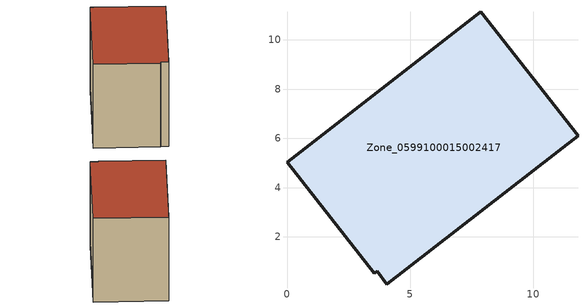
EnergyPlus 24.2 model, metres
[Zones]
Zone_0599100015002417
 floor ground (C_G): 4.06,0.08 3.68,0.61 3.54,0.53 0,5.03 7.87,11.13 11.82,6.1 z0.84
 wall outside (C_F): 7.87,11.13 0,5.03 3.54,0.53 3.68,0.61 4.06,0.08 11.82,6.1 7.87,11.13 z0.84:9
 roof outside (C_R): 3.68,0.61 4.06,0.08 11.82,6.1 7.87,11.13 0,5.03 3.54,0.53 z9
[BUILDING]
Pand.0599100015002417: North Axis=0; Terrain=City; Loads Convergence Tolerance Value=0.04; Temperature Convergence Tolerance Value=0.4; Solar Distribution=FullExterior; Maximum Number of Warmup Days=25; Minimum Number of Warmup Days=1
[Site:Location]
Rotterdam.The.Hague.AP_ZH_NLD Design_Conditions: Latitude=51.96; Longitude=4.45; Time Zone=1; Elevation=-4.5
[SITE:GROUNDTEMPERATURE:BUILDINGSURFACE]
18, 18, 18, 18, 18, 18, 18, 18, 18, 18, 18, 18
[MATERIAL] Thermal Absorptance=0.9; Solar Absorptance=0.7; Visible Absorptance=0.7
Name | Roughness | Thickness | Conductivity | Density | Specific Heat
G.TC.1965-1974 | MediumSmooth | 0.15 | 0.882353 | 540 | 1210
F.TC.1965-1974 | Rough | 0.3 | 0.697674 | 1920 | 840
R.TC.1965-1974 | MediumRough | 0.2 | 0.232558 | 1500 | 1000
[CONSTRUCTION]
C_G: G.TC.1965-1974
C_F: F.TC.1965-1974
C_R: R.TC.1965-1974
[ZONE]
Zone_0599100015002417: Type=1; Multiplier=1; Ceiling Height=Autocalculate; Volume=Autocalculate; Floor Area=autocalculate; Part of Total Floor Area=Yes
[ZONEINFILTRATION:DESIGNFLOWRATE]
Infil_Zone_0599100015002417: Zone or ZoneList or Space or SpaceList=Zone_0599100015002417; Schedule=AlwaysOn; Design Flow Rate Calculation Method=Flow/Area; Flow Rate per Floor Area=0.003; Constant Term Coefficient=1; Temperature Term Coefficient=0; Velocity Term Coefficient=0; Velocity Squared Term Coefficient=0
[HVACTEMPLATE:ZONE:IDEALLOADSAIRSYSTEM]
Zone_0599100015002417: Maximum Heating Supply Air Temperature=50; Minimum Cooling Supply Air Temperature=13; Maximum Heating Supply Air Humidity Ratio=0.0156; Minimum Cooling Supply Air Humidity Ratio=0.0077; Heating Limit=NoLimit; Cooling Limit=NoLimit; Dehumidification Control Type=ConstantSensibleHeatRatio; Cooling Sensible Heat Ratio=0.7; Dehumidification Setpoint=60; Humidification Control Type=None; Humidification Setpoint=30; Outdoor Air Method=None; Outdoor Air Flow Rate per Person=0.00944; Outdoor Air Flow Rate per Zone Floor Area=0; Outdoor Air Flow Rate per Zone=0; Demand Controlled Ventilation Type=None; Outdoor Air Economizer Type=NoEconomizer; Heat Recovery Type=None; Sensible Heat Recovery Effectiveness=0.7; Latent Heat Recovery Effectiveness=0.65
[ZONECONTROL:THERMOSTAT]
ThermostatControl_Zone_0599100015002417: Zone or ZoneList=Zone_0599100015002417; Control Type Schedule=DualSetpointControlType; Control 1=Thermostat_Zone_0599100015002417; Temperature Difference Between Cutout And Setpoint=0
[THERMOSTATSETPOINT:DUALSETPOINT]
Thermostat_Zone_0599100015002417: Heating Setpoint Temperature Schedule=HeatingSetpoint_Zone_0599100015002417; Cooling Setpoint Temperature Schedule=CoolingSetpoint_Zone_0599100015002417
[SCHEDULE:COMPACT]
HeatingSetpoint_Zone_0599100015002417: Through: 12/31, For: AllDays, Until: 24:00, 21
CoolingSetpoint_Zone_0599100015002417: Through: 12/31, For: AllDays, Until: 24:00, 24
DualSetpointControlType: Through: 12/31, For: AllDays, Until: 24:00, 4
AlwaysOn: Through: 12/31, For: AllDays, Until: 24:00, 1
